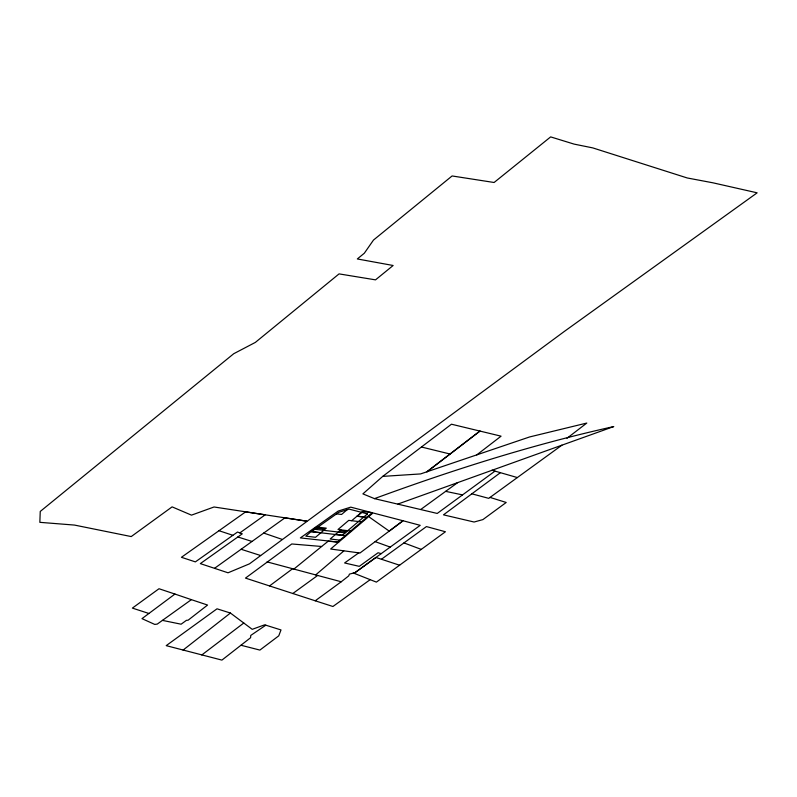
<?xml version="1.0" encoding="UTF-8"?>
<svg xmlns="http://www.w3.org/2000/svg" width="797" height="797" viewBox="0 0 797 797"><rect width="100%" height="100%" fill="white"/><g stroke="black" fill="none" stroke-linecap="round" stroke-linejoin="round"><path stroke-width="1.2" d="M476.736 454.918L501.074 436.168L451.461 424.213L382.729 476.387L362.894 493.881L374.48 498.633L437.234 513.447L494.987 471.117L517.333 477.562L561.925 445.174L613.76 426.564C532.276 444.636 452.786 469.881 374.48 498.633M338.675 542.139L330.635 549.013L359.945 553.018L403.043 520.76L420.218 525.333L355.044 572.615L349.425 574.129L348.707 575.902L341.246 581.76L315.223 600.789L245.476 578.104L291.782 543.972L321.639 546.483L328.205 541.203L338.675 542.139L367.616 517.542L368.114 516.247L389.225 531.121L403.043 520.76L373.006 512.959L368.672 516.645M267.065 561.885L315.672 574.906L343.786 550.986M322.994 530.244L324.359 529.078L316.429 528.152M347.183 509.682L341.574 514.454L336.563 513.856M340.917 529.866L330.157 539.001L339.901 540.147M351.676 520.72L362.436 511.574L372.189 512.72L337.689 542.03L300.379 537.905L338.187 511.066L350.76 507.141L372.179 512.72M338.576 532.077L339.95 530.912L346.536 531.689M361.728 512.401L357.166 516.287L363.751 517.054M293.834 569.118L321.639 546.483M241.023 645.271L259.892 650.083L278.751 635.847L281.002 629.939L264.654 624.828L252.221 629.331L230.423 613.042L217.023 608.808L166.194 645.64L221.915 660.105L250.587 637.72L250.746 635.438L265.809 625.187M183.061 650.103L230.423 613.042M566.976 438.29L586.791 423.058L529.626 436.945L420.597 473.926L382.729 476.387M191.37 599.653L174.941 594.054L141.986 618.641L154.748 624.42L157.268 624.091L191.37 599.653L207.569 605.053L188.132 620.176L186.408 620.355L181.118 624.2L162.449 620.385M201.78 654.975L243.802 623.005M214.562 568.301L284.937 517.851L306.775 521.168L214.044 506.982L191.489 515.141L172.102 506.872L131.226 536.57L74.48 525.074L39.85 522.334L40.248 511.445L233.73 353.719L255.359 342.401L339.064 273.889L375.526 279.857L393.14 265.491L357.315 258.955L364.319 253.227L373.484 240.066L452.098 175.958L494.1 182.493L550.647 136.895L574.089 144.108L592.739 147.893L687.253 177.97L712.897 182.802L757.15 192.824L564.296 331.462L249.481 563.838L228.032 572.794L200.326 563.609L242.288 533.821L237.506 532.037L195.375 561.885L181.427 557.292L245.635 511.863L265.182 514.832L239.837 532.904M269.585 585.895L292.479 568.819M471.844 493.821L443.471 514.842L474.085 522.025L482.882 519.604L506.215 502.469L490.025 497.418L488.74 498.354L471.844 493.821L500.386 472.681M353.3 572.983L376.393 582.119L445.433 531.758L426.445 526.578L381.434 559.255L375.885 557.482L355.044 572.615M292.748 593.556L317.644 575.464L341.246 581.76M420.886 509.373L457.647 482.633L561.925 445.174M490.025 497.418L517.333 477.562M370.037 579.768L332.917 606.497L315.223 600.789M358.76 552.869L344.593 562.961L359.288 566.348L378.067 552.749L381.185 553.646M397.972 504.023L457.647 482.633M357.056 516.147L366.799 517.293M361.42 521.866L348.757 520.371L337.998 529.517L350.66 531.011M314.835 529.288L345.171 532.854M311.179 531.569L320.922 532.715M335.537 534.438L345.28 535.584M445.643 491.36L462.39 494.867M421.553 447.037L450.076 454.031M315.672 574.906L317.644 575.464M237.855 536.979L252.061 541.462M241.102 549.272L260.599 555.509M492.038 470.17L494.987 471.117M148.82 613.441L132.382 608.101L159.001 588.734L174.941 594.054M381.434 559.255L399.626 565.232M219.055 530.732L232.883 535.305M263.717 533.063L282.188 539.41M375.158 541.631L390.231 547.101M403.959 542.916L421.294 549.402M316.558 526.996L305.799 536.142L315.542 537.288L326.302 528.142L316.558 526.996M367.467 513.896L342.282 535.305L311.458 531.679L338.725 512.332L349.046 509.104L367.467 513.896M479.924 431.087L426.953 471.774L479.924 431.087"/></g></svg>
